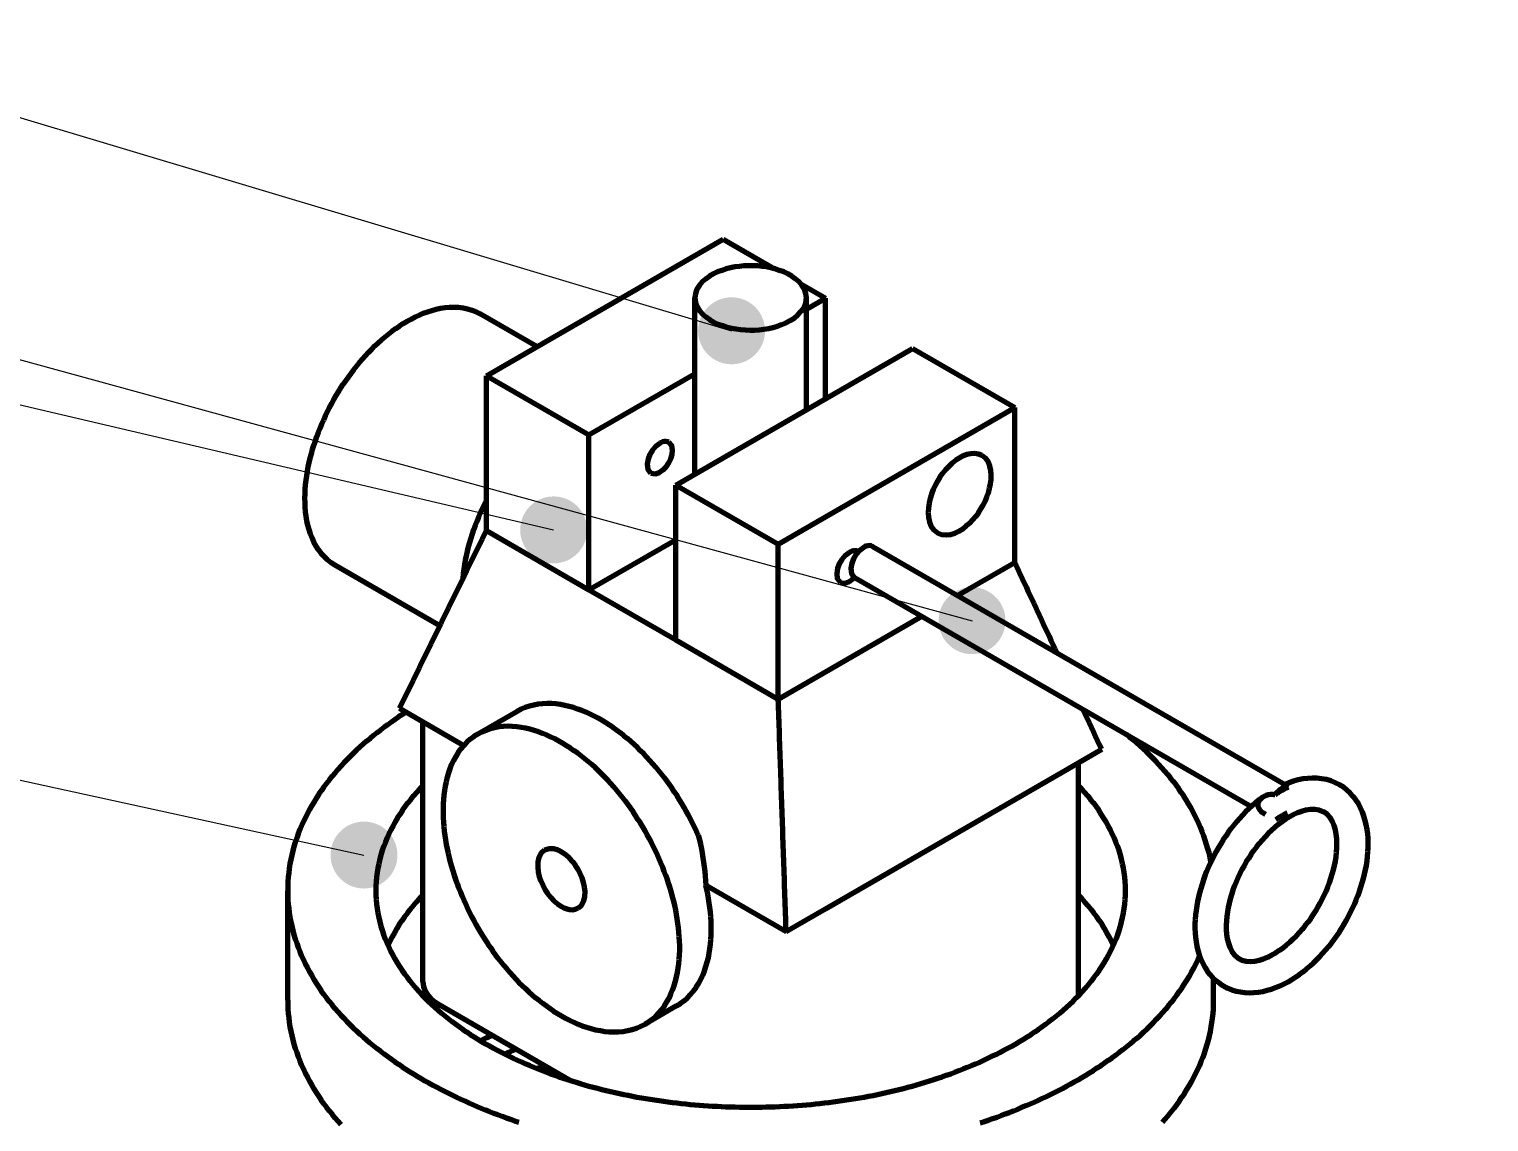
# Model space of a CAD drawing. Header units: millimetres. Extents: x 0 to 841, y 0 to 594.
# Drawn here: x 306.39 to 332.56, y 451.34 to 470.92 of the extents above; entities that cross this region are included whole.
import ezdxf
from ezdxf.enums import TextEntityAlignment as Align

# ---------------------------------------------------------------- set-up
doc = ezdxf.new("R2010")
doc.units = ezdxf.units.MM
for name, color, linetype, lineweight in [('01-VISIBLE', 7, 'CONTINUOUS', 70), ('06-TEXTO', 7, 'CONTINUOUS', 25), ('08-FINA', 5, 'CONTINUOUS', 18)]:
    doc.layers.add(name, color=color, linetype=linetype, lineweight=lineweight)
doc.styles.add('ISO3098', font='isocpeur.ttf')

msp = doc.modelspace()

# ---------------------------------------------------------------- hatches: boundary and pattern name
at = {"layer": '08-FINA'}
h = msp.add_hatch(color=7, dxfattribs=at)
h.dxf.hatch_style = 1
edge = h.paths.add_edge_path()
edge.add_arc((318.987, 465.511), 0.6, 0, 360)
h = msp.add_hatch(color=7, dxfattribs=at)
h.dxf.hatch_style = 1
edge = h.paths.add_edge_path()
edge.add_arc((315.797, 461.943), 0.6, 0, 360)
h = msp.add_hatch(color=7, dxfattribs=at)
h.dxf.hatch_style = 1
edge = h.paths.add_edge_path()
edge.add_arc((323.297, 460.316), 0.6, 0, 360)
h = msp.add_hatch(color=7, dxfattribs=at)
h.dxf.hatch_style = 1
edge = h.paths.add_edge_path()
edge.add_arc((312.397, 456.116), 0.6, 0, 360)

# ---------------------------------------------------------------- linework, layer by layer
at = {"layer": '01-VISIBLE'}
for p, q in [((314.591, 464.706), (318.834, 467.156)), ((318.834, 467.156), (319.757, 466.623)), ((320.232, 466.348), (320.672, 466.094)), ((318.329, 462.945), (318.329, 466.101)), ((320.329, 464.1), (320.329, 466.101)), ((320.329, 465.896), (320.672, 466.094)), ((320.672, 464.298), (320.672, 466.094)), ((315.494, 465.228), (314.477, 465.815)), ((317.985, 462.747), (322.228, 465.196)), ((322.228, 465.196), (324.066, 464.135)), ((316.43, 463.645), (318.329, 464.741)), ((314.591, 464.706), (316.43, 463.645)), ((314.591, 461.93), (314.591, 464.706)), ((319.824, 461.685), (324.066, 464.135)), ((324.066, 461.359), (324.066, 464.135)), ((316.43, 460.869), (316.43, 463.645)), ((317.985, 462.747), (319.824, 461.685)), ((317.985, 459.971), (317.985, 462.747)), ((314.591, 461.93), (316.43, 460.869)), ((316.43, 460.869), (317.985, 461.767)), ((319.824, 458.909), (319.824, 461.685)), ((321.511, 461.646), (328.903, 457.378)), ((323.038, 460.765), (324.066, 461.359)), ((313.758, 460.225), (311.877, 461.312)), ((321.191, 461.092), (328.303, 456.986)), ((316.43, 460.869), (317.985, 459.971)), ((319.824, 458.909), (322.398, 460.395)), ((317.985, 459.971), (319.824, 458.909)), ((313.035, 458.746), (313.743, 458.338)), ((313.45, 453.847), (313.45, 458.507)), ((315.142, 458.69), (314.435, 458.282)), ((313.743, 458.338), (314.187, 458.081)), ((324.915, 457.603), (325.622, 458.011)), ((325.208, 453.598), (325.208, 457.772)), ((320.672, 455.153), (324.915, 457.603)), ((318.524, 455.577), (319.258, 455.153)), ((311.029, 453.518), (311.029, 455.477)), ((319.258, 455.153), (319.965, 454.745)), ((319.965, 454.745), (320.672, 455.153)), ((327.629, 453.518), (327.629, 453.906)), ((313.743, 453.439), (316.111, 452.072)), ((318, 453.413), (317.435, 453.086))]:
    msp.add_line(p, q, dxfattribs=at)
for points in [[(320.329, 466.101), (320.319, 466.182), (320.291, 466.258), (320.249, 466.327), (320.196, 466.389), (320.135, 466.443), (320.068, 466.49), (319.998, 466.53), (319.924, 466.565), (319.848, 466.594), (319.771, 466.619), (319.692, 466.639), (319.612, 466.655), (319.532, 466.666), (319.451, 466.674), (319.369, 466.678), (319.288, 466.678), (319.207, 466.674), (319.126, 466.666), (319.045, 466.655), (318.965, 466.639), (318.887, 466.619), (318.809, 466.594), (318.733, 466.565), (318.66, 466.53), (318.589, 466.49), (318.523, 466.443), (318.462, 466.389), (318.409, 466.327), (318.366, 466.258), (318.339, 466.182), (318.329, 466.101)], [(318.329, 466.101), (318.339, 466.019), (318.368, 465.941), (318.412, 465.871), (318.467, 465.808), (318.53, 465.754), (318.598, 465.707), (318.671, 465.666), (318.747, 465.632), (318.824, 465.603), (318.904, 465.578), (318.985, 465.559), (319.067, 465.544), (319.149, 465.533), (319.232, 465.526), (319.315, 465.524), (319.398, 465.525), (319.481, 465.531), (319.564, 465.54), (319.646, 465.554), (319.727, 465.572), (319.807, 465.594), (319.886, 465.622), (319.962, 465.654), (320.036, 465.693)], [(320.036, 465.693), (320.11, 465.74), (320.177, 465.796), (320.237, 465.86), (320.285, 465.933), (320.317, 466.014), (320.329, 466.101)], [(311.877, 461.312), (311.809, 461.355), (311.745, 461.405), (311.686, 461.46), (311.632, 461.521), (311.583, 461.585), (311.539, 461.653), (311.5, 461.724), (311.466, 461.798), (311.437, 461.873), (311.412, 461.95), (311.391, 462.028), (311.374, 462.107), (311.36, 462.187), (311.35, 462.268), (311.343, 462.348), (311.34, 462.429), (311.338, 462.51), (311.34, 462.591), (311.344, 462.672), (311.351, 462.753), (311.359, 462.833), (311.37, 462.913), (311.383, 462.993), (311.398, 463.073), (311.415, 463.152), (311.434, 463.231), (311.454, 463.309), (311.476, 463.387), (311.5, 463.464), (311.525, 463.541), (311.552, 463.618), (311.58, 463.694), (311.61, 463.769), (311.641, 463.844), (311.674, 463.918), (311.708, 463.991), (311.743, 464.064), (311.78, 464.136), (311.818, 464.208), (311.857, 464.279), (311.897, 464.349), (311.939, 464.418), (311.982, 464.487), (312.026, 464.555), (312.072, 464.622), (312.118, 464.688), (312.166, 464.753), (312.215, 464.817), (312.266, 464.881), (312.317, 464.943), (312.37, 465.005), (312.424, 465.065), (312.479, 465.124), (312.535, 465.182), (312.593, 465.239), (312.652, 465.295), (312.712, 465.349), (312.774, 465.402), (312.836, 465.453), (312.9, 465.502), (312.966, 465.55), (313.032, 465.596), (313.1, 465.64), (313.17, 465.682), (313.24, 465.721), (313.312, 465.759), (313.386, 465.793), (313.46, 465.824), (313.536, 465.853), (313.613, 465.877), (313.691, 465.898), (313.771, 465.915), (313.851, 465.927), (313.931, 465.935), (314.012, 465.937), (314.093, 465.933), (314.173, 465.923), (314.253, 465.906), (314.33, 465.882), (314.405, 465.852), (314.477, 465.815)], [(317.702, 463.498), (317.63, 463.443), (317.571, 463.373), (317.524, 463.295), (317.492, 463.21), (317.476, 463.12), (317.488, 463.03), (317.542, 462.96)], [(317.542, 462.96), (317.62, 462.946), (317.696, 462.972), (317.762, 463.019), (317.817, 463.078), (317.862, 463.144), (317.897, 463.217), (317.921, 463.294), (317.929, 463.374), (317.913, 463.453), (317.862, 463.514)], [(317.862, 463.514), (317.837, 463.524), (317.809, 463.529), (317.781, 463.527), (317.754, 463.521), (317.727, 463.511), (317.702, 463.498)], [(323.076, 463.237), (323.006, 463.191), (322.94, 463.139), (322.879, 463.081), (322.822, 463.02), (322.769, 462.954), (322.72, 462.886), (322.676, 462.814), (322.636, 462.74), (322.601, 462.664), (322.571, 462.585), (322.546, 462.505), (322.527, 462.423), (322.515, 462.34), (322.511, 462.256), (322.516, 462.172), (322.532, 462.09), (322.563, 462.012), (322.611, 461.943), (322.676, 461.891)], [(322.676, 461.891), (322.751, 461.861), (322.831, 461.853), (322.911, 461.863), (322.988, 461.887), (323.061, 461.922), (323.13, 461.964), (323.194, 462.013), (323.255, 462.066), (323.311, 462.124), (323.363, 462.186), (323.411, 462.25), (323.456, 462.318), (323.496, 462.388), (323.532, 462.46), (323.564, 462.534), (323.591, 462.61), (323.613, 462.688), (323.63, 462.767), (323.64, 462.847), (323.642, 462.927), (323.635, 463.008), (323.617, 463.086), (323.586, 463.161), (323.539, 463.226), (323.476, 463.276)], [(323.476, 463.276), (323.412, 463.303), (323.343, 463.313), (323.273, 463.309), (323.204, 463.294), (323.139, 463.269), (323.076, 463.237)], [(314.176, 461.079), (314.183, 461.16), (314.193, 461.241), (314.205, 461.321), (314.219, 461.401), (314.235, 461.481), (314.253, 461.56), (314.272, 461.638), (314.294, 461.717), (314.317, 461.795), (314.341, 461.872), (314.367, 461.949), (314.395, 462.025), (314.424, 462.101), (314.455, 462.176), (314.487, 462.25), (314.52, 462.324), (314.555, 462.398), (314.591, 462.47)], [(313.035, 458.746), (313.071, 458.818), (313.106, 458.891), (313.142, 458.963), (313.177, 459.035), (313.212, 459.108), (313.248, 459.18), (313.283, 459.253), (313.318, 459.325), (313.354, 459.397), (313.389, 459.47), (313.424, 459.542), (313.46, 459.614), (313.495, 459.687), (313.53, 459.759), (313.566, 459.831), (313.601, 459.904), (313.637, 459.976), (313.672, 460.049), (313.707, 460.121), (313.743, 460.193), (313.778, 460.266), (313.813, 460.338), (313.849, 460.41), (313.884, 460.483), (313.919, 460.555), (313.955, 460.628), (313.99, 460.7), (314.025, 460.772), (314.061, 460.845), (314.096, 460.917), (314.132, 460.989), (314.167, 461.062), (314.202, 461.134), (314.238, 461.207), (314.273, 461.279), (314.308, 461.351), (314.344, 461.424), (314.379, 461.496), (314.414, 461.568), (314.45, 461.641), (314.485, 461.713), (314.52, 461.785), (314.556, 461.858), (314.591, 461.93)], [(321.351, 461.63), (321.279, 461.575), (321.22, 461.506), (321.173, 461.427), (321.14, 461.342), (321.125, 461.253), (321.136, 461.163), (321.191, 461.092)], [(321.511, 461.646), (321.485, 461.657), (321.458, 461.661), (321.43, 461.66), (321.402, 461.653), (321.376, 461.643), (321.351, 461.63)], [(321.097, 461.538), (321.024, 461.483), (320.965, 461.414), (320.918, 461.335), (320.886, 461.25), (320.871, 461.161), (320.882, 461.071), (320.937, 461)], [(321.257, 461.554), (321.231, 461.565), (321.203, 461.569), (321.175, 461.567), (321.148, 461.561), (321.121, 461.551), (321.097, 461.538)], [(321.258, 461.553), (321.258, 461.554), (321.257, 461.554), (321.257, 461.554), (321.257, 461.554), (321.257, 461.554), (321.257, 461.554)], [(324.821, 459.735), (324.786, 459.809), (324.752, 459.883), (324.718, 459.957), (324.684, 460.031), (324.649, 460.104), (324.615, 460.178), (324.581, 460.252), (324.546, 460.326), (324.512, 460.4), (324.478, 460.473), (324.444, 460.547), (324.409, 460.621), (324.375, 460.695), (324.341, 460.768), (324.306, 460.842), (324.272, 460.916), (324.238, 460.99), (324.204, 461.064), (324.169, 461.137), (324.135, 461.211), (324.101, 461.285), (324.066, 461.359)], [(320.937, 461), (320.982, 460.986), (321.03, 460.989), (321.076, 461.005), (321.117, 461.029), (321.155, 461.059), (321.19, 461.093)], [(318.39, 456.471), (318.357, 456.544), (318.322, 456.617), (318.287, 456.689), (318.25, 456.76), (318.213, 456.831), (318.174, 456.901), (318.134, 456.971), (318.094, 457.04), (318.052, 457.108), (318.009, 457.176), (317.965, 457.243), (317.92, 457.309), (317.874, 457.375), (317.827, 457.44), (317.778, 457.504), (317.729, 457.567), (317.679, 457.63), (317.628, 457.692), (317.576, 457.752), (317.522, 457.812), (317.468, 457.871), (317.413, 457.929), (317.356, 457.986), (317.299, 458.042), (317.24, 458.097), (317.18, 458.151), (317.12, 458.203), (317.058, 458.254), (316.995, 458.304), (316.931, 458.352), (316.866, 458.399), (316.799, 458.444), (316.732, 458.487), (316.664, 458.529), (316.594, 458.569), (316.523, 458.606), (316.451, 458.642), (316.378, 458.675), (316.304, 458.706), (316.229, 458.733), (316.153, 458.758), (316.075, 458.78), (315.997, 458.798), (315.918, 458.813), (315.839, 458.823), (315.759, 458.829), (315.679, 458.831), (315.599, 458.827), (315.519, 458.819), (315.44, 458.805), (315.362, 458.785), (315.286, 458.759), (315.213, 458.728), (315.142, 458.69)], [(319.965, 454.745), (319.962, 454.825), (319.96, 454.905), (319.957, 454.985), (319.954, 455.065), (319.952, 455.145), (319.949, 455.226), (319.946, 455.306), (319.943, 455.386), (319.941, 455.466), (319.938, 455.546), (319.935, 455.626), (319.933, 455.706), (319.93, 455.786), (319.927, 455.866), (319.924, 455.946), (319.922, 456.026), (319.919, 456.106), (319.916, 456.186), (319.913, 456.267), (319.911, 456.347), (319.908, 456.427), (319.905, 456.507), (319.903, 456.587), (319.9, 456.667), (319.897, 456.747), (319.894, 456.827), (319.892, 456.907), (319.889, 456.987), (319.886, 457.067), (319.884, 457.147), (319.881, 457.228), (319.878, 457.308), (319.875, 457.388), (319.873, 457.468), (319.87, 457.548), (319.867, 457.628), (319.865, 457.708), (319.862, 457.788), (319.859, 457.868), (319.856, 457.948), (319.854, 458.028), (319.851, 458.108), (319.848, 458.188), (319.845, 458.269), (319.843, 458.349), (319.84, 458.429), (319.837, 458.509), (319.835, 458.589), (319.832, 458.669), (319.829, 458.749), (319.826, 458.829), (319.824, 458.909)], [(325.622, 458.011), (325.585, 458.09), (325.548, 458.17), (325.511, 458.249), (325.474, 458.329), (325.438, 458.408), (325.401, 458.487), (325.364, 458.567), (325.327, 458.646), (325.29, 458.725)], [(313.152, 458.679), (313.085, 458.635), (313.018, 458.59), (312.952, 458.545), (312.887, 458.499), (312.822, 458.452), (312.757, 458.405), (312.693, 458.356), (312.63, 458.307), (312.567, 458.257), (312.506, 458.206), (312.444, 458.154), (312.384, 458.102), (312.324, 458.048), (312.265, 457.994), (312.207, 457.939), (312.15, 457.883), (312.093, 457.826), (312.038, 457.768), (311.984, 457.709), (311.93, 457.649), (311.878, 457.589), (311.826, 457.527), (311.776, 457.465), (311.727, 457.401), (311.679, 457.337), (311.633, 457.272), (311.587, 457.206), (311.543, 457.139), (311.501, 457.071), (311.46, 457.002), (311.42, 456.932), (311.382, 456.862), (311.346, 456.79), (311.312, 456.718), (311.279, 456.645), (311.248, 456.571), (311.218, 456.496), (311.191, 456.421), (311.166, 456.345), (311.142, 456.268), (311.121, 456.191), (311.102, 456.113), (311.085, 456.035), (311.07, 455.956), (311.058, 455.877), (311.047, 455.797), (311.039, 455.718), (311.033, 455.638), (311.03, 455.558), (311.029, 455.477)], [(314.435, 458.282), (314.366, 458.239), (314.302, 458.19), (314.241, 458.137), (314.185, 458.079), (314.133, 458.017), (314.085, 457.951), (314.042, 457.883), (314.003, 457.812), (313.968, 457.739), (313.938, 457.664), (313.911, 457.587), (313.888, 457.51), (313.868, 457.431), (313.852, 457.352), (313.839, 457.272), (313.828, 457.192), (313.821, 457.111), (313.816, 457.031), (313.814, 456.95), (313.814, 456.869), (313.816, 456.788), (313.82, 456.707), (313.827, 456.626), (313.835, 456.546), (313.845, 456.466), (313.858, 456.386), (313.871, 456.306), (313.887, 456.227), (313.904, 456.147), (313.923, 456.069), (313.943, 455.99), (313.965, 455.912), (313.988, 455.835), (314.012, 455.758), (314.038, 455.681), (314.065, 455.605), (314.094, 455.529), (314.124, 455.454), (314.155, 455.379), (314.187, 455.305), (314.22, 455.231), (314.255, 455.158), (314.291, 455.085), (314.327, 455.013), (314.365, 454.942), (314.404, 454.871), (314.445, 454.801), (314.486, 454.731), (314.528, 454.662), (314.572, 454.594), (314.616, 454.526), (314.662, 454.459), (314.708, 454.393), (314.756, 454.328), (314.805, 454.263), (314.855, 454.199), (314.905, 454.136), (314.957, 454.074), (315.01, 454.013), (315.064, 453.953), (315.119, 453.894), (315.175, 453.835), (315.233, 453.778), (315.291, 453.722), (315.35, 453.667), (315.411, 453.613), (315.472, 453.56), (315.535, 453.509), (315.599, 453.459), (315.664, 453.411), (315.73, 453.364), (315.797, 453.319), (315.865, 453.276), (315.935, 453.235)], [(317.435, 453.086), (317.503, 453.129), (317.567, 453.177), (317.627, 453.23), (317.684, 453.288), (317.735, 453.35), (317.783, 453.415), (317.826, 453.483), (317.865, 453.553), (317.899, 453.626), (317.93, 453.7), (317.957, 453.776), (317.98, 453.853), (318, 453.931), (318.016, 454.01), (318.03, 454.09), (318.04, 454.169), (318.048, 454.249), (318.053, 454.33), (318.056, 454.41), (318.056, 454.491), (318.054, 454.571), (318.05, 454.652), (318.043, 454.732), (318.035, 454.812), (318.025, 454.892), (318.013, 454.971), (318, 455.051), (317.985, 455.13), (317.968, 455.209), (317.95, 455.287), (317.93, 455.365), (317.908, 455.443), (317.885, 455.52), (317.861, 455.597), (317.836, 455.673), (317.809, 455.749), (317.781, 455.824), (317.752, 455.899), (317.721, 455.974), (317.689, 456.048), (317.656, 456.121), (317.622, 456.194), (317.587, 456.266), (317.55, 456.338), (317.513, 456.409), (317.474, 456.48), (317.435, 456.55), (317.394, 456.619), (317.352, 456.688), (317.309, 456.756), (317.265, 456.824), (317.22, 456.89), (317.174, 456.956), (317.127, 457.022), (317.079, 457.086), (317.029, 457.15), (316.979, 457.213), (316.928, 457.275), (316.876, 457.336), (316.822, 457.396), (316.768, 457.456), (316.712, 457.514), (316.656, 457.571), (316.598, 457.628), (316.54, 457.683), (316.48, 457.737), (316.419, 457.789), (316.357, 457.841), (316.294, 457.891), (316.23, 457.939), (316.164, 457.986), (316.098, 458.032), (316.03, 458.076), (315.962, 458.118), (315.892, 458.158), (315.821, 458.196), (315.749, 458.231), (315.676, 458.265), (315.601, 458.296), (315.526, 458.324), (315.449, 458.349), (315.372, 458.371), (315.293, 458.389), (315.214, 458.404), (315.135, 458.415), (315.054, 458.421), (314.974, 458.423), (314.893, 458.419), (314.813, 458.411), (314.734, 458.397), (314.656, 458.377), (314.58, 458.351), (314.506, 458.32), (314.435, 458.282)], [(327.58, 455.996), (327.564, 456.075), (327.546, 456.153), (327.526, 456.23), (327.503, 456.307), (327.479, 456.383), (327.453, 456.459), (327.425, 456.534), (327.395, 456.608), (327.363, 456.681), (327.329, 456.754), (327.293, 456.826), (327.256, 456.897), (327.218, 456.967), (327.178, 457.036), (327.136, 457.104), (327.093, 457.172), (327.048, 457.238), (327.002, 457.304), (326.955, 457.369), (326.907, 457.432), (326.857, 457.495), (326.806, 457.557), (326.755, 457.618), (326.702, 457.678), (326.648, 457.737), (326.593, 457.796), (326.537, 457.853), (326.48, 457.91), (326.423, 457.965), (326.364, 458.02), (326.305, 458.074), (326.245, 458.127), (326.184, 458.179), (326.123, 458.23), (326.061, 458.281)], [(329.886, 457.373), (329.81, 457.412), (329.731, 457.444), (329.649, 457.468), (329.565, 457.484), (329.481, 457.493), (329.395, 457.495), (329.31, 457.49), (329.225, 457.479), (329.142, 457.462), (329.059, 457.44), (328.978, 457.413), (328.899, 457.381)], [(313.45, 457.357), (313.394, 457.298), (313.34, 457.237), (313.287, 457.176), (313.235, 457.113), (313.185, 457.049), (313.136, 456.984), (313.089, 456.918), (313.044, 456.851), (313, 456.782), (312.958, 456.713), (312.919, 456.642), (312.881, 456.57), (312.845, 456.497), (312.812, 456.423), (312.78, 456.348), (312.751, 456.273), (312.725, 456.196), (312.701, 456.118), (312.68, 456.04), (312.661, 455.961), (312.645, 455.881), (312.632, 455.801), (312.622, 455.721), (312.615, 455.64), (312.61, 455.559), (312.609, 455.477)], [(326.049, 455.477), (326.047, 455.559), (326.043, 455.64), (326.036, 455.721), (326.025, 455.801), (326.012, 455.881), (325.996, 455.961), (325.978, 456.04), (325.956, 456.118), (325.933, 456.196), (325.906, 456.273), (325.877, 456.348), (325.846, 456.423), (325.812, 456.497), (325.777, 456.57), (325.739, 456.642), (325.699, 456.713), (325.657, 456.782), (325.614, 456.851), (325.568, 456.918), (325.521, 456.984), (325.473, 457.049), (325.422, 457.113), (325.371, 457.176), (325.318, 457.237), (325.263, 457.298), (325.208, 457.357)], [(328.505, 457.152), (328.441, 457.103), (328.379, 457.052), (328.318, 457), (328.259, 456.945), (328.202, 456.889), (328.146, 456.831), (328.092, 456.771), (328.039, 456.711), (327.988, 456.649), (327.939, 456.585), (327.891, 456.521), (327.845, 456.455), (327.8, 456.388), (327.757, 456.32), (327.715, 456.252), (327.676, 456.182), (327.637, 456.111), (327.601, 456.039), (327.566, 455.967), (327.533, 455.894), (327.502, 455.819), (327.473, 455.745), (327.445, 455.669), (327.42, 455.593), (327.396, 455.516), (327.375, 455.438), (327.356, 455.36), (327.339, 455.282), (327.325, 455.203), (327.313, 455.123), (327.304, 455.043), (327.298, 454.963), (327.294, 454.883), (327.294, 454.803), (327.297, 454.722), (327.304, 454.642), (327.314, 454.562), (327.329, 454.483), (327.348, 454.405), (327.371, 454.328), (327.399, 454.253), (327.432, 454.18), (327.47, 454.109), (327.514, 454.042), (327.563, 453.978), (327.616, 453.918), (327.675, 453.863), (327.739, 453.814), (327.806, 453.771)], [(327.806, 453.771), (327.878, 453.733), (327.953, 453.703), (328.03, 453.679), (328.11, 453.663), (328.19, 453.652), (328.271, 453.649), (328.351, 453.651), (328.432, 453.66), (328.512, 453.673), (328.59, 453.692), (328.668, 453.715), (328.744, 453.743), (328.819, 453.774), (328.892, 453.809), (328.963, 453.847), (329.033, 453.887), (329.101, 453.931), (329.167, 453.977), (329.232, 454.026), (329.295, 454.076), (329.357, 454.129), (329.417, 454.183), (329.475, 454.239), (329.531, 454.297), (329.586, 454.356), (329.64, 454.417), (329.691, 454.479), (329.742, 454.543), (329.79, 454.608), (329.837, 454.673), (329.883, 454.74), (329.926, 454.808), (329.968, 454.877), (330.009, 454.948), (330.048, 455.019), (330.085, 455.09), (330.12, 455.163), (330.154, 455.237), (330.185, 455.311), (330.215, 455.386), (330.243, 455.462), (330.269, 455.539), (330.293, 455.616), (330.315, 455.694), (330.334, 455.773), (330.351, 455.852), (330.366, 455.931), (330.378, 456.011), (330.388, 456.091), (330.395, 456.172), (330.398, 456.253), (330.399, 456.334), (330.396, 456.415), (330.39, 456.495), (330.379, 456.576), (330.365, 456.655), (330.347, 456.734), (330.323, 456.811), (330.295, 456.887), (330.262, 456.961), (330.224, 457.032), (330.18, 457.1), (330.132, 457.165), (330.077, 457.225), (330.018, 457.28), (329.955, 457.33), (329.886, 457.373)], [(328.556, 456.84), (328.501, 456.877), (328.455, 456.924), (328.426, 456.983), (328.427, 457.048), (328.458, 457.107), (328.505, 457.152)], [(328.505, 457.152), (328.539, 457.173), (328.575, 457.19), (328.612, 457.203), (328.651, 457.21), (328.691, 457.209), (328.729, 457.197)], [(328.846, 457.303), (328.824, 457.289), (328.803, 457.273), (328.783, 457.256), (328.764, 457.237), (328.746, 457.217), (328.729, 457.197)], [(328.846, 457.27), (328.826, 457.259), (328.807, 457.247), (328.787, 457.235), (328.767, 457.222), (328.748, 457.21), (328.729, 457.197)], [(328.964, 457.333), (328.944, 457.334), (328.923, 457.332), (328.903, 457.327), (328.883, 457.321), (328.865, 457.313), (328.846, 457.303)], [(328.964, 457.333), (328.944, 457.323), (328.924, 457.313), (328.905, 457.303), (328.885, 457.292), (328.866, 457.281), (328.846, 457.27)], [(328.879, 457.319), (328.881, 457.33), (328.882, 457.34), (328.884, 457.351), (328.886, 457.361), (328.89, 457.371), (328.896, 457.38)], [(328.896, 457.38), (328.897, 457.38), (328.898, 457.38), (328.9, 457.38), (328.901, 457.38), (328.902, 457.379), (328.903, 457.378)], [(328.903, 457.378), (328.913, 457.371), (328.923, 457.362), (328.932, 457.354), (328.943, 457.346), (328.953, 457.339), (328.964, 457.333)], [(328.986, 456.799), (328.918, 456.757), (328.852, 456.712), (328.787, 456.663), (328.725, 456.612), (328.665, 456.558), (328.608, 456.502), (328.552, 456.444), (328.498, 456.385), (328.446, 456.323), (328.396, 456.26), (328.347, 456.196), (328.301, 456.13), (328.257, 456.063), (328.214, 455.995), (328.174, 455.925), (328.135, 455.855), (328.099, 455.783), (328.065, 455.71), (328.032, 455.636), (328.002, 455.562), (327.975, 455.486), (327.949, 455.41), (327.927, 455.333), (327.906, 455.255), (327.889, 455.176), (327.875, 455.097), (327.864, 455.017), (327.857, 454.937), (327.854, 454.857), (327.855, 454.776), (327.861, 454.696), (327.873, 454.617), (327.892, 454.538), (327.919, 454.463), (327.954, 454.391), (328.002, 454.326), (328.061, 454.272), (328.132, 454.234), (328.21, 454.214), (328.29, 454.209), (328.37, 454.217), (328.448, 454.234), (328.525, 454.258), (328.599, 454.289), (328.671, 454.325), (328.741, 454.365), (328.808, 454.409), (328.874, 454.456), (328.937, 454.506), (328.998, 454.559), (329.057, 454.614), (329.113, 454.67), (329.168, 454.729), (329.221, 454.79), (329.272, 454.852), (329.322, 454.916), (329.369, 454.981), (329.414, 455.047), (329.458, 455.115), (329.499, 455.184), (329.538, 455.254), (329.576, 455.325), (329.611, 455.397), (329.645, 455.471), (329.676, 455.545), (329.705, 455.62), (329.731, 455.696), (329.755, 455.773), (329.777, 455.85), (329.795, 455.928), (329.811, 456.007), (329.824, 456.087), (329.833, 456.167), (329.838, 456.247), (329.839, 456.327), (329.835, 456.408), (329.827, 456.488), (329.811, 456.567), (329.789, 456.644), (329.758, 456.718), (329.716, 456.787), (329.663, 456.847), (329.597, 456.893), (329.523, 456.922), (329.443, 456.934), (329.363, 456.933), (329.283, 456.92), (329.206, 456.899), (329.13, 456.871), (329.057, 456.837), (328.986, 456.799)], [(328.846, 456.813), (328.829, 456.803), (328.812, 456.793), (328.796, 456.782), (328.779, 456.772), (328.762, 456.761), (328.746, 456.75)], [(328.947, 456.866), (328.93, 456.858), (328.913, 456.849), (328.896, 456.84), (328.879, 456.832), (328.863, 456.822), (328.846, 456.813)], [(318.39, 456.471), (318.409, 456.391), (318.428, 456.311), (318.445, 456.23), (318.46, 456.15), (318.474, 456.068), (318.486, 455.987), (318.497, 455.905), (318.506, 455.823), (318.514, 455.741), (318.52, 455.659), (318.524, 455.577)], [(315.635, 456.204), (315.571, 456.147), (315.532, 456.071), (315.514, 455.988), (315.511, 455.903), (315.52, 455.818), (315.539, 455.734), (315.566, 455.653), (315.601, 455.575), (315.641, 455.499), (315.688, 455.428), (315.741, 455.36), (315.799, 455.298), (315.864, 455.242), (315.935, 455.194)], [(316.235, 455.164), (316.297, 455.22), (316.336, 455.294), (316.355, 455.376), (316.359, 455.46), (316.35, 455.543), (316.332, 455.625), (316.306, 455.705), (316.274, 455.783), (316.235, 455.857), (316.19, 455.928), (316.139, 455.995), (316.083, 456.058), (316.02, 456.114), (315.952, 456.163), (315.878, 456.202), (315.798, 456.227), (315.714, 456.23), (315.635, 456.204)], [(318, 453.413), (318.07, 453.456), (318.135, 453.506), (318.196, 453.56), (318.253, 453.619), (318.306, 453.682), (318.354, 453.749), (318.397, 453.818), (318.436, 453.89), (318.47, 453.965), (318.501, 454.041), (318.527, 454.118), (318.55, 454.197), (318.57, 454.277), (318.586, 454.357), (318.598, 454.438), (318.608, 454.52), (318.615, 454.601), (318.62, 454.683), (318.622, 454.765), (318.621, 454.847), (318.618, 454.929), (318.613, 455.011), (318.606, 455.092), (318.597, 455.174), (318.586, 455.255), (318.573, 455.336), (318.558, 455.417), (318.542, 455.497), (318.524, 455.577)], [(311.029, 455.477), (311.03, 455.397), (311.033, 455.317), (311.039, 455.238), (311.047, 455.158), (311.058, 455.079), (311.07, 455), (311.085, 454.921), (311.102, 454.843), (311.121, 454.765), (311.142, 454.688), (311.165, 454.611), (311.191, 454.535), (311.218, 454.46), (311.247, 454.386), (311.278, 454.312), (311.311, 454.239), (311.345, 454.166), (311.382, 454.095), (311.419, 454.025), (311.459, 453.955), (311.5, 453.886), (311.542, 453.818), (311.586, 453.751), (311.631, 453.685), (311.678, 453.62), (311.725, 453.556), (311.774, 453.492), (311.824, 453.43), (311.876, 453.369), (311.928, 453.308), (311.981, 453.248), (312.036, 453.19), (312.091, 453.132), (312.147, 453.075), (312.205, 453.019), (312.262, 452.964), (312.321, 452.909), (312.381, 452.856), (312.441, 452.803), (312.502, 452.752), (312.564, 452.701), (312.627, 452.651), (312.69, 452.602), (312.753, 452.553), (312.818, 452.506), (312.883, 452.459), (312.948, 452.413), (313.014, 452.367), (313.081, 452.323), (313.148, 452.279), (313.215, 452.236), (313.283, 452.194), (313.352, 452.153), (313.421, 452.112), (313.49, 452.072), (313.56, 452.032), (313.63, 451.994), (313.7, 451.956), (313.771, 451.918), (313.842, 451.882), (313.914, 451.846), (313.986, 451.811), (314.058, 451.776), (314.13, 451.742), (314.203, 451.709), (314.276, 451.676), (314.349, 451.644), (314.423, 451.612), (314.497, 451.581), (314.571, 451.551), (314.645, 451.521), (314.72, 451.492), (314.794, 451.464), (314.869, 451.436), (314.945, 451.408), (315.02, 451.382), (315.096, 451.356), (315.172, 451.33)], [(312.609, 455.477), (312.61, 455.397), (312.614, 455.317), (312.622, 455.237), (312.632, 455.157), (312.644, 455.078), (312.66, 454.999), (312.678, 454.921), (312.699, 454.843), (312.723, 454.767), (312.748, 454.691), (312.777, 454.615), (312.807, 454.541), (312.84, 454.468), (312.875, 454.396), (312.912, 454.324), (312.952, 454.254), (312.993, 454.185), (313.035, 454.117), (313.08, 454.05), (313.126, 453.985), (313.174, 453.92), (313.223, 453.857), (313.274, 453.794), (313.326, 453.733), (313.38, 453.673), (313.434, 453.614), (313.49, 453.557), (313.547, 453.5), (313.605, 453.445), (313.664, 453.39), (313.724, 453.337), (313.785, 453.285), (313.847, 453.233), (313.91, 453.183), (313.973, 453.134), (314.038, 453.086), (314.103, 453.039), (314.168, 452.992), (314.235, 452.947), (314.302, 452.903), (314.369, 452.859), (314.437, 452.817), (314.506, 452.776), (314.576, 452.735), (314.645, 452.695), (314.716, 452.656), (314.786, 452.618), (314.858, 452.581), (314.929, 452.545), (315.001, 452.509), (315.074, 452.475), (315.147, 452.441), (315.22, 452.408), (315.293, 452.375), (315.367, 452.344), (315.441, 452.313), (315.516, 452.283), (315.591, 452.253), (315.666, 452.225), (315.741, 452.197), (315.817, 452.17), (315.892, 452.143), (315.968, 452.118), (316.045, 452.093), (316.121, 452.068), (316.198, 452.044), (316.275, 452.021), (316.352, 451.999), (316.43, 451.977), (316.507, 451.956), (316.585, 451.936), (316.663, 451.916), (316.741, 451.897), (316.819, 451.878), (316.897, 451.861), (316.976, 451.843), (317.054, 451.827), (317.133, 451.811), (317.212, 451.795), (317.291, 451.78), (317.37, 451.766), (317.449, 451.753), (317.528, 451.74), (317.607, 451.727), (317.687, 451.715), (317.766, 451.704), (317.846, 451.693), (317.926, 451.683), (318.005, 451.674), (318.085, 451.665), (318.165, 451.656), (318.245, 451.648), (318.325, 451.641), (318.405, 451.635), (318.485, 451.628), (318.565, 451.623), (318.646, 451.618), (318.726, 451.613), (318.806, 451.609), (318.886, 451.606), (318.966, 451.603), (319.047, 451.601), (319.127, 451.599), (319.207, 451.598), (319.288, 451.598), (319.368, 451.598), (319.448, 451.598), (319.529, 451.599), (319.609, 451.601), (319.689, 451.603), (319.77, 451.606), (319.85, 451.609), (319.93, 451.613), (320.01, 451.618), (320.09, 451.623), (320.171, 451.628), (320.251, 451.634), (320.331, 451.641), (320.411, 451.648), (320.491, 451.656), (320.571, 451.665), (320.65, 451.673), (320.73, 451.683), (320.81, 451.693), (320.889, 451.704), (320.969, 451.715), (321.048, 451.727), (321.128, 451.739), (321.207, 451.752), (321.286, 451.766), (321.365, 451.78), (321.444, 451.795), (321.523, 451.81), (321.602, 451.826), (321.68, 451.843), (321.759, 451.86), (321.837, 451.878), (321.915, 451.897), (321.993, 451.916), (322.071, 451.935), (322.149, 451.956), (322.226, 451.977), (322.304, 451.999), (322.381, 452.021), (322.458, 452.044), (322.535, 452.068), (322.611, 452.092), (322.687, 452.117), (322.764, 452.143), (322.839, 452.169), (322.915, 452.196), (322.99, 452.224), (323.065, 452.253), (323.14, 452.282), (323.215, 452.312), (323.289, 452.343), (323.363, 452.374), (323.436, 452.407), (323.509, 452.44), (323.582, 452.474), (323.655, 452.509), (323.727, 452.544), (323.798, 452.58), (323.87, 452.617), (323.94, 452.655), (324.011, 452.694), (324.081, 452.734)], [(313.45, 455.397), (313.392, 455.336), (313.335, 455.273), (313.28, 455.208), (313.227, 455.143), (313.175, 455.076), (313.124, 455.008), (313.076, 454.939), (313.029, 454.869), (312.984, 454.797), (312.942, 454.724), (312.901, 454.65), (312.863, 454.574), (312.827, 454.498)], [(324.081, 452.734), (324.15, 452.775), (324.219, 452.816), (324.287, 452.859), (324.355, 452.902), (324.422, 452.946), (324.488, 452.992), (324.554, 453.038), (324.619, 453.085), (324.683, 453.133), (324.747, 453.182), (324.809, 453.232), (324.871, 453.284), (324.932, 453.336), (324.992, 453.389), (325.052, 453.444), (325.11, 453.499), (325.167, 453.556), (325.223, 453.614), (325.277, 453.673), (325.331, 453.733), (325.383, 453.794), (325.434, 453.856), (325.483, 453.919), (325.531, 453.984), (325.577, 454.05), (325.622, 454.117), (325.665, 454.185), (325.706, 454.254), (325.745, 454.324), (325.782, 454.395), (325.817, 454.467), (325.85, 454.541), (325.881, 454.615), (325.909, 454.69), (325.935, 454.766), (325.958, 454.843), (325.979, 454.921), (325.997, 454.999), (326.013, 455.078), (326.026, 455.157), (326.036, 455.237), (326.043, 455.317), (326.047, 455.397), (326.049, 455.477)], [(325.831, 454.498), (325.795, 454.574), (325.757, 454.65), (325.716, 454.724), (325.673, 454.797), (325.628, 454.869), (325.582, 454.939), (325.533, 455.008), (325.483, 455.076), (325.431, 455.143), (325.377, 455.208), (325.322, 455.273), (325.266, 455.336), (325.208, 455.397)], [(315.935, 455.194), (315.981, 455.17), (316.031, 455.151), (316.082, 455.14), (316.134, 455.137), (316.186, 455.144), (316.235, 455.164)], [(325.198, 452.089), (325.268, 452.13), (325.337, 452.172), (325.406, 452.214), (325.475, 452.257), (325.543, 452.301), (325.611, 452.346), (325.678, 452.391), (325.745, 452.438), (325.811, 452.485), (325.876, 452.532), (325.941, 452.581), (326.005, 452.631), (326.069, 452.681), (326.132, 452.732), (326.194, 452.784), (326.255, 452.837), (326.316, 452.891), (326.376, 452.946), (326.435, 453.001), (326.493, 453.058), (326.55, 453.115), (326.607, 453.174), (326.662, 453.233), (326.716, 453.293), (326.77, 453.354), (326.822, 453.417), (326.873, 453.48), (326.923, 453.544), (326.971, 453.608), (327.019, 453.674), (327.065, 453.741), (327.109, 453.809), (327.152, 453.878), (327.194, 453.947), (327.234, 454.018), (327.273, 454.089), (327.31, 454.161), (327.345, 454.234), (327.378, 454.308)], [(313.45, 453.847), (313.461, 453.76), (313.493, 453.679), (313.541, 453.606), (313.601, 453.542), (313.669, 453.486), (313.743, 453.439)], [(311.029, 453.518), (311.03, 453.438), (311.033, 453.358), (311.039, 453.278), (311.047, 453.198), (311.058, 453.119), (311.07, 453.04), (311.085, 452.961), (311.102, 452.883), (311.121, 452.805), (311.142, 452.728), (311.165, 452.652), (311.191, 452.576), (311.218, 452.5), (311.247, 452.426), (311.278, 452.352), (311.311, 452.279), (311.345, 452.207), (311.382, 452.136), (311.419, 452.065), (311.459, 451.995), (311.5, 451.927), (311.542, 451.859), (311.586, 451.792), (311.631, 451.726), (311.678, 451.66), (311.725, 451.596), (311.774, 451.533), (311.824, 451.47), (311.876, 451.409), (311.928, 451.348), (311.981, 451.289)], [(326.713, 451.33), (326.766, 451.391), (326.818, 451.452), (326.869, 451.515), (326.919, 451.579), (326.967, 451.644), (327.015, 451.709), (327.061, 451.776), (327.105, 451.843), (327.149, 451.912), (327.19, 451.981), (327.23, 452.051), (327.269, 452.122), (327.306, 452.194), (327.341, 452.267), (327.374, 452.341), (327.406, 452.415), (327.436, 452.49), (327.463, 452.566), (327.489, 452.643), (327.513, 452.72), (327.535, 452.798), (327.554, 452.877), (327.571, 452.956), (327.587, 453.035), (327.599, 453.115), (327.61, 453.195), (327.618, 453.276), (327.624, 453.356), (327.628, 453.437), (327.629, 453.518)], [(315.935, 453.235), (316.007, 453.194), (316.081, 453.156), (316.156, 453.12), (316.232, 453.087), (316.309, 453.057), (316.388, 453.029), (316.468, 453.005), (316.548, 452.985), (316.629, 452.969), (316.712, 452.956), (316.794, 452.948), (316.877, 452.945), (316.96, 452.948), (317.043, 452.956), (317.125, 452.969), (317.206, 452.989), (317.285, 453.015), (317.361, 453.047), (317.435, 453.086)], [(314.701, 452.885), (314.665, 452.87), (314.628, 452.854), (314.592, 452.838), (314.556, 452.822), (314.52, 452.805), (314.484, 452.789)], [(315.131, 452.637), (315.096, 452.623), (315.061, 452.608), (315.027, 452.593), (314.992, 452.578), (314.958, 452.563), (314.923, 452.548)], [(315.644, 452.341), (315.619, 452.333), (315.595, 452.324), (315.571, 452.316), (315.547, 452.307), (315.522, 452.298), (315.498, 452.29)], [(323.443, 451.316), (323.519, 451.341), (323.595, 451.367), (323.67, 451.393), (323.746, 451.42), (323.821, 451.448), (323.896, 451.476), (323.97, 451.505), (324.045, 451.534), (324.119, 451.564), (324.193, 451.595), (324.267, 451.626), (324.34, 451.658), (324.413, 451.69), (324.486, 451.723), (324.559, 451.757), (324.631, 451.791), (324.703, 451.826), (324.775, 451.861), (324.846, 451.898), (324.917, 451.935), (324.988, 451.972), (325.058, 452.01), (325.128, 452.049), (325.198, 452.089)]]:
    msp.add_lwpolyline(points, dxfattribs=at)
at = {"layer": '08-FINA'}
for p, q in [((51.311, 545.708), (318.987, 465.511)), ((51.34, 534.811), (323.297, 460.316)), ((51.381, 523.972), (315.797, 461.943)), ((51.397, 513.041), (312.397, 456.116))]:
    msp.add_line(p, q, dxfattribs=at)

# ---------------------------------------------------------------- texts
at = {"layer": '06-TEXTO', "style": 'ISO3098'}
msp.add_text('S2 CONJUNTO DE VÁLVULA', height=3.5, dxfattribs=at).set_placement((357.755, 449.326), align=Align.MIDDLE_CENTER)

doc.saveas('drawing.dxf')
